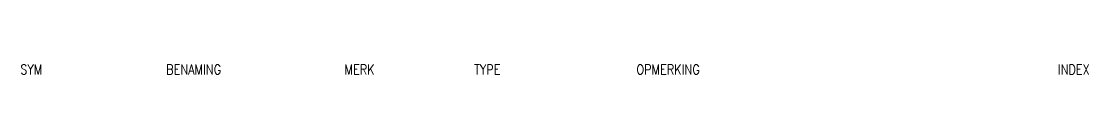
# Model space of a CAD drawing. Extents: x 40 to 370, y 234 to 237.
import ezdxf

# ---------------------------------------------------------------- set-up
doc = ezdxf.new("R2010")
doc.units = 0
doc.header["$LTSCALE"] = 6
doc.layers.add('1', color=8, linetype='CONTINUOUS')
doc.styles.get("Standard").update_dxf_attribs({"font": 'simplex', "width": 0.85})

msp = doc.modelspace()

# ---------------------------------------------------------------- texts
at = {"layer": '1', "color": 0, "width": 0.85}
for tag, p in [('SYM', (40, 234)), ('BENAMING', (85, 234)), ('MERK', (140, 234)), ('TYPE', (180, 234)), ('OPMERKING', (230, 234)), ('INDEX', (360, 234))]:
    msp.add_attdef(tag, p, '', height=3, dxfattribs=at)

doc.saveas('drawing.dxf')
